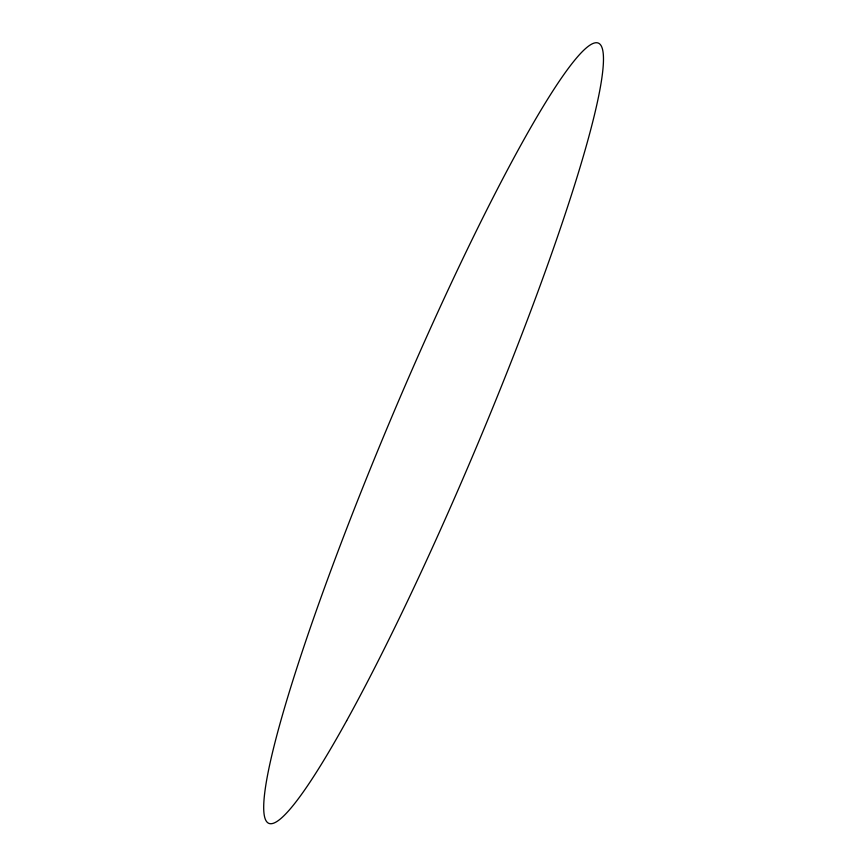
<?xml version="1.0" encoding="UTF-8"?>
<svg xmlns="http://www.w3.org/2000/svg" width="867" height="867" viewBox="0 0 867 867"><rect width="100%" height="100%" fill="white"/><g stroke="black" fill="none" stroke-linecap="round" stroke-linejoin="round"><path stroke-width="1.3" d="M346.67 720.694A423.497 44.846 -67.1 0 0 603.454 60.788A423.497 44.846 -67.1 0 0 350.376 519.019A423.497 44.846 -67.1 0 0 346.67 720.694"/></g></svg>
